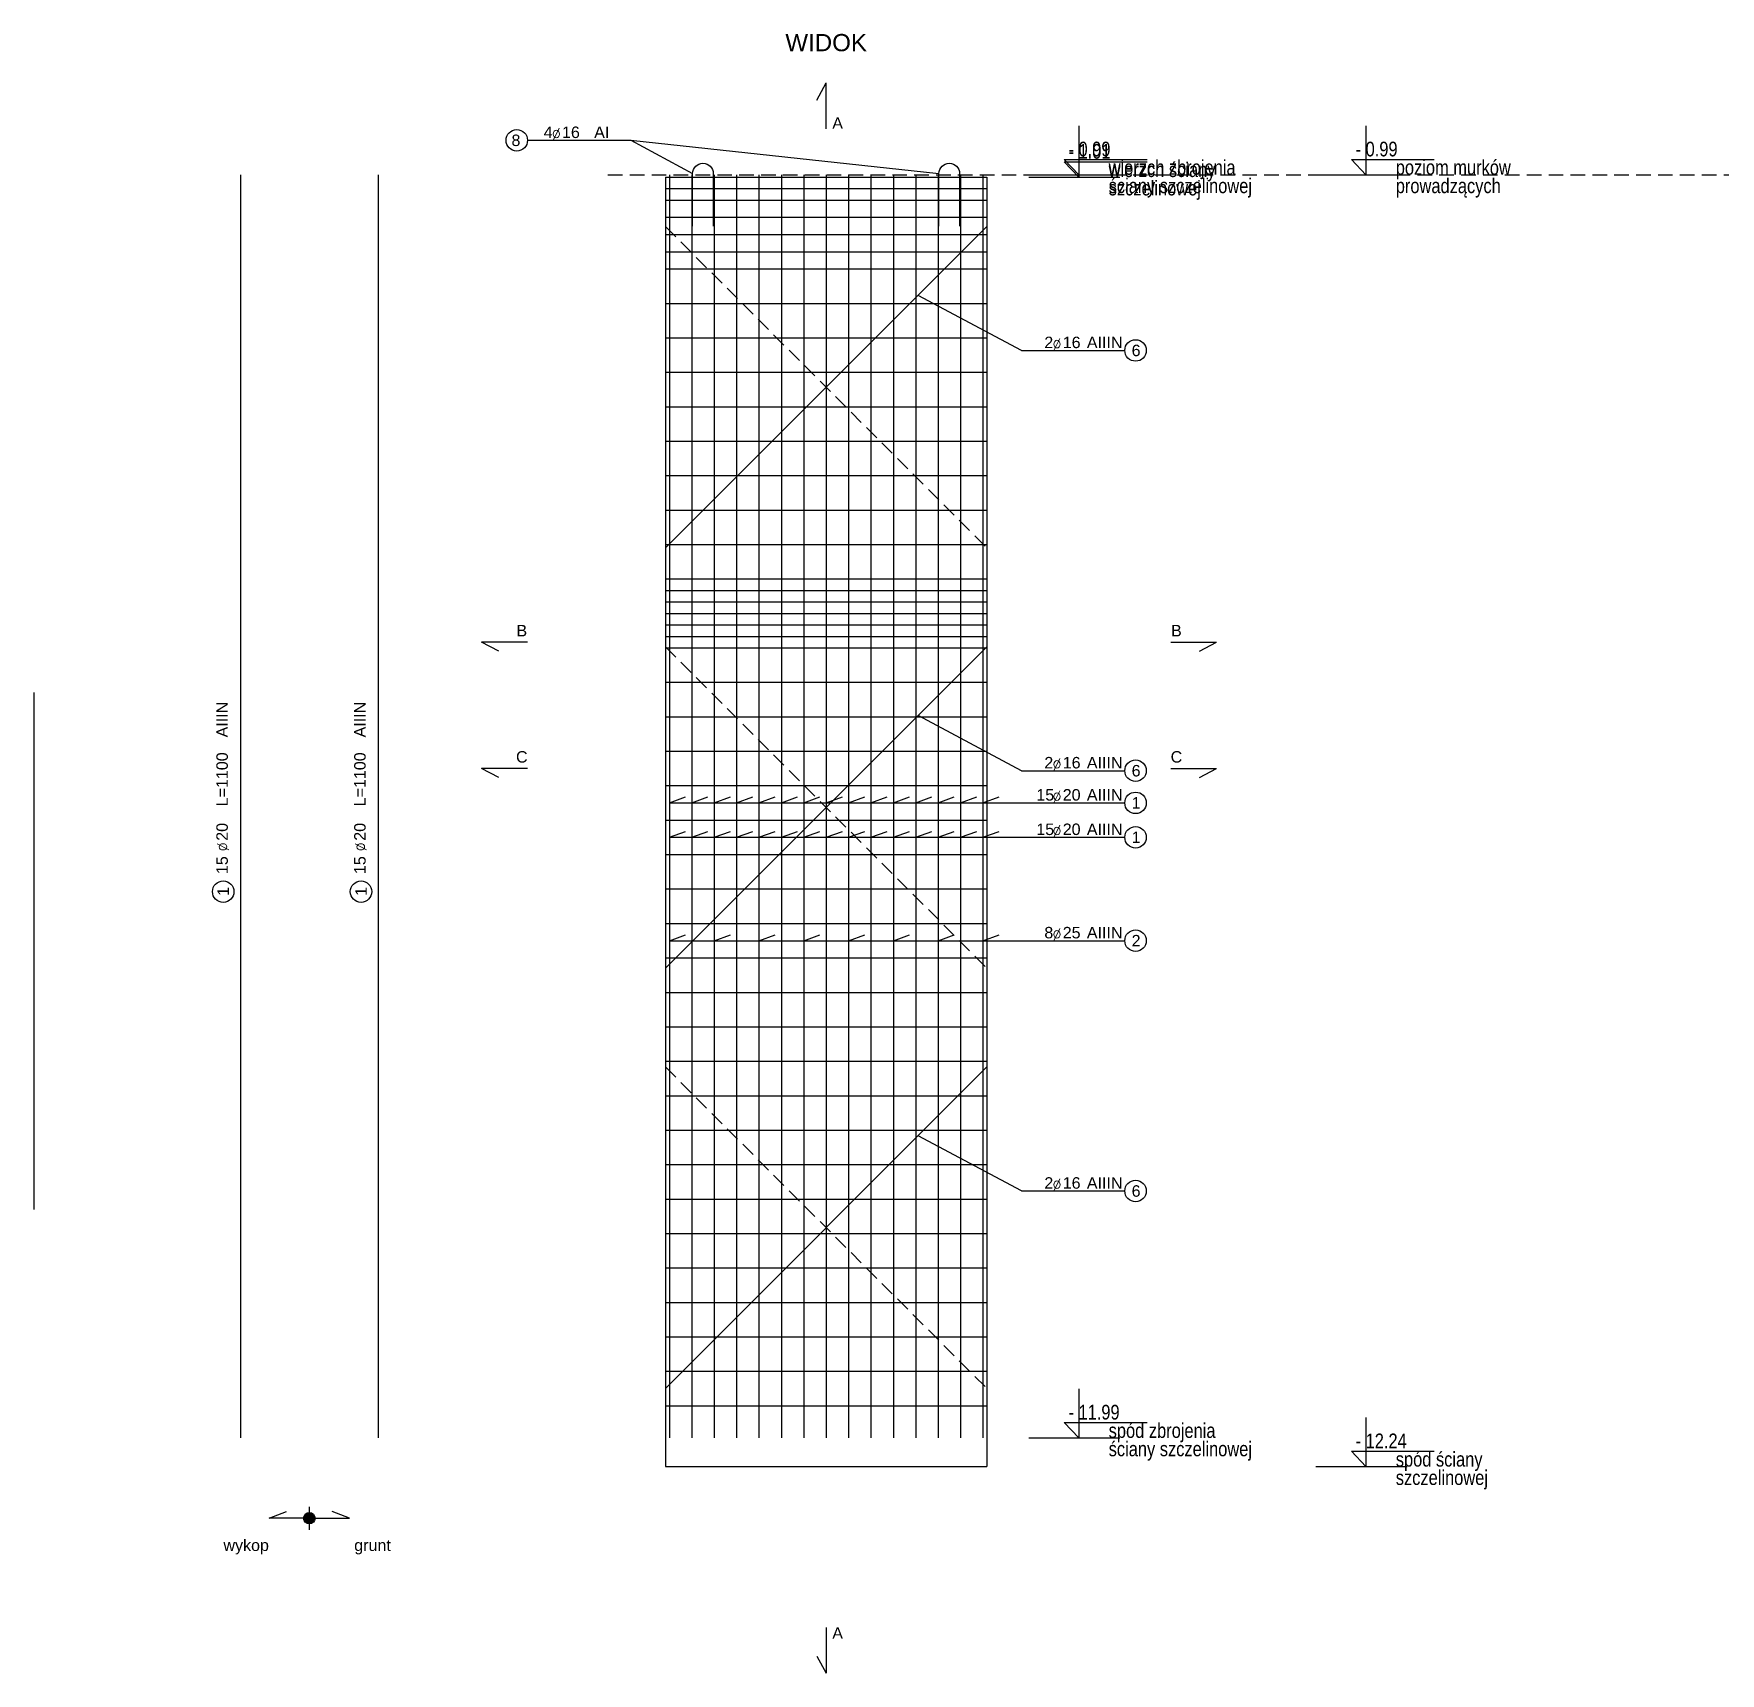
# Model space of a CAD drawing. Extents: x -5033 to 9347, y -16423 to -2430.
# Drawn here: x -1550 to -81, y -3858 to -2430 of the extents above; entities that cross this region are included whole.
import ezdxf
from ezdxf.enums import TextEntityAlignment as Align

# ---------------------------------------------------------------- set-up
doc = ezdxf.new("R2010")
doc.units = 0
doc.header["$MEASUREMENT"] = 0
doc.linetypes.add('DASHED', pattern=[19.05, 12.7, -6.35])
for name, color, linetype in [('__SOL-KOTY_WYSOKOSCIOWE', 4, 'CONTINUOUS'), ('__SOL-OPISY', 4, 'CONTINUOUS'), ('__SOL-PRZERYWANA', 253, 'DASHED'), ('__SOL-WIDOK', 4, 'CONTINUOUS'), ('__SOL-ZBROJENIE', 3, 'CONTINUOUS')]:
    doc.layers.add(name, color=color, linetype=linetype)
doc.styles.add('ARIAL', font='arial.ttf', dxfattribs={"height": 2.5})
doc.styles.add('SIMPLEX', font='SIMPLEX.SHX', dxfattribs={"width": 0.8})
doc.styles.get("Standard").update_dxf_attribs({"font": 'arial.ttf'})

# ---------------------------------------------------------------- blocks, each defined once
blk = doc.blocks.new('OPIS_PRET_BEZ_LINII')
at = {"layer": '__SOL-OPISY'}
blk.add_circle((25.7, 0), 9.36, dxfattribs=at)
at = {"layer": '__SOL-OPISY', "style": 'SIMPLEX', "width": 0.9}
blk.add_text(' %%c ', height=10, dxfattribs=at).set_placement((64.7, -4.8), align=Align.CENTER)
at = {"layer": '__SOL-OPISY', "style": 'ARIAL', "width": 0.8}
blk.add_attdef('NUMER', text='', height=10, dxfattribs=at).set_placement((25.7, 0), align=Align.MIDDLE)
blk.add_attdef('ILOSC', text='', height=10, dxfattribs=at).set_placement((56.9, -5.1), align=Align.RIGHT)
for tag, p in [('SREDNICA', (71, -5.1)), ('DLUGOSC', (95.1, -5.2)), ('STAL', (144.7, -5.2))]:
    blk.add_attdef(tag, p, '', height=10, dxfattribs=at)
blk = doc.blocks.new('OPIS_PRAWY')
at = {"layer": '__SOL-OPISY'}
blk.add_line((0, 0), (90, 0), dxfattribs=at)
blk.add_circle((99.4, 0), 9.36, dxfattribs=at)
at = {"layer": '__SOL-OPISY', "style": 'SIMPLEX', "width": 0.9}
blk.add_text(' %%c ', height=10, dxfattribs=at).set_placement((20.9, 0.5))
at = {"layer": '__SOL-OPISY', "style": 'ARIAL', "width": 0.8}
blk.add_attdef('ILOSC', text='', height=10, dxfattribs=at).set_placement((27.1, 0.1), align=Align.RIGHT)
for tag, p in [('SREDNICA', (35.4, 0.1)), ('STAL', (58.4, 0.5))]:
    blk.add_attdef(tag, p, '', height=10, dxfattribs=at)
for tag, p in [('NUMER', (99.4, 0)), ('DLUGOSC', (52.8, -6.1))]:
    blk.add_attdef(tag, text='', height=10, dxfattribs=at).set_placement(p, align=Align.MIDDLE)
blk = doc.blocks.new('OPIS_LEWY')
at = {"layer": '__SOL-OPISY'}
blk.add_line((-90, 0), (0, 0), dxfattribs=at)
blk.add_circle((-99.4, 0), 9.36, dxfattribs=at)
at = {"layer": '__SOL-OPISY', "style": 'SIMPLEX', "width": 0.9}
blk.add_text(' %%c ', height=10, dxfattribs=at).set_placement((-75, 0.5))
at = {"layer": '__SOL-OPISY', "style": 'ARIAL', "width": 0.8}
for tag, p in [('NUMER', (-99.4, 0)), ('DLUGOSC', (-58.9, -6.6))]:
    blk.add_attdef(tag, text='', height=10, dxfattribs=at).set_placement(p, align=Align.MIDDLE)
blk.add_attdef('ILOSC', text='', height=10, dxfattribs=at).set_placement((-74, 0.1), align=Align.RIGHT)
for tag, p in [('SREDNICA', (-65.8, 0.1)), ('STAL', (-42.7, 0.3))]:
    blk.add_attdef(tag, p, '', height=10, dxfattribs=at)
blk = doc.blocks.new('KOTA')
at = {"layer": '__SOL-KOTY_WYSOKOSCIOWE'}
for p, q in [((0, 33.4), (0, 0)), ((-34, 0), (28, 0)), ((0, 0), (-9.9, 10.4)), ((-9.9, 10.4), (46.5, 10.4))]:
    blk.add_line(p, q, dxfattribs=at)
at = {"layer": '__SOL-KOTY_WYSOKOSCIOWE', "style": 'ARIAL', "width": 0.8}
blk.add_attdef('RZEDNA', (500.5, 15.9), '', height=10.4, dxfattribs=at)

msp = doc.modelspace()

# ---------------------------------------------------------------- hatches: boundary and pattern name
at = {"layer": '__SOL-OPISY'}
msp.add_hatch(color=256, dxfattribs=at).paths.add_polyline_path([(-1305, -3723, 1), (-1315, -3723, 1)])

# ---------------------------------------------------------------- linework, layer by layer
for p, q in [((-868, -2488), (-860, -2473)), ((-860, -2513), (-860, -2473)), ((-1030, -2523), (-976.25, -2552)), ((-1030, -2523), (-761.75, -2552)), ((-690, -2706), (-780, -2658)), ((-1120, -2960), (-1160, -2960)), ((-1145, -2968), (-1160, -2960)), ((-560, -2960), (-520, -2960)), ((-535, -2968), (-520, -2960)), ((-690, -3072), (-780, -3024)), ((-1120, -3070), (-1160, -3070)), ((-1145, -3078), (-1160, -3070)), ((-560, -3070), (-520, -3070)), ((-535, -3078), (-520, -3070)), ((-996.5, -3100), (-982.4, -3094.87)), ((-977, -3100), (-962.9, -3094.87)), ((-957.5, -3100), (-943.4, -3094.87)), ((-938, -3100), (-923.9, -3094.87)), ((-918.5, -3100), (-904.4, -3094.87)), ((-899, -3100), (-884.9, -3094.87)), ((-879.5, -3100), (-865.4, -3094.87)), ((-860, -3100), (-845.9, -3094.87)), ((-840.5, -3100), (-826.4, -3094.87)), ((-821, -3100), (-806.9, -3094.87)), ((-801.5, -3100), (-787.4, -3094.87)), ((-782, -3100), (-767.9, -3094.87)), ((-762.5, -3100), (-748.4, -3094.87)), ((-743, -3100), (-728.9, -3094.87)), ((-723.5, -3100), (-709.4, -3094.87)), ((-996.5, -3100), (-690, -3100)), ((-996.5, -3130), (-982.4, -3124.87)), ((-977, -3130), (-962.9, -3124.87)), ((-957.5, -3130), (-943.4, -3124.87)), ((-938, -3130), (-923.9, -3124.87)), ((-918.5, -3130), (-904.4, -3124.87)), ((-899, -3130), (-884.9, -3124.87)), ((-879.5, -3130), (-865.4, -3124.87)), ((-860, -3130), (-845.9, -3124.87)), ((-840.5, -3130), (-826.4, -3124.87)), ((-821, -3130), (-806.9, -3124.87)), ((-801.5, -3130), (-787.4, -3124.87)), ((-782, -3130), (-767.9, -3124.87)), ((-762.5, -3130), (-748.4, -3124.87)), ((-743, -3130), (-728.9, -3124.87)), ((-723.5, -3130), (-709.4, -3124.87)), ((-996.5, -3130), (-690, -3130)), ((-996.5, -3220), (-982.4, -3214.87)), ((-957.5, -3220), (-943.4, -3214.87)), ((-918.5, -3220), (-904.4, -3214.87)), ((-879.5, -3220), (-865.4, -3214.87)), ((-840.5, -3220), (-826.4, -3214.87)), ((-801.5, -3220), (-787.4, -3214.87)), ((-762.5, -3220), (-748.4, -3214.87)), ((-723.5, -3220), (-709.4, -3214.87)), ((-996.5, -3220), (-690, -3220)), ((-690, -3438), (-780, -3390)), ((-1310, -3733), (-1310, -3713)), ((-1345, -3723), (-1330, -3717)), ((-1310, -3723), (-1345, -3723)), ((-1310, -3723), (-1275, -3723)), ((-1275, -3723), (-1290, -3717)), ((-860, -3818), (-860, -3858)), ((-868, -3843), (-860, -3858))]:
    msp.add_line(p, q, dxfattribs=at)
msp.add_circle((-1310, -3723), 5, dxfattribs=at)
at = {"layer": '__SOL-PRZERYWANA'}
msp.add_line((-1050, -2553), (330, -2553), dxfattribs=at)
for points in [[(-1000, -2578), (-1000, -2598), (-720, -2878), (-720, -2898)], [(-1000, -2944), (-1000, -2964), (-720, -3244), (-720, -3264)], [(-1000, -3310), (-1000, -3330), (-720, -3610), (-720, -3630)]]:
    msp.add_lwpolyline(points, dxfattribs=at)
at = {"layer": '__SOL-WIDOK'}
for p, q in [((-1000, -2555), (-1000, -3678)), ((-1000, -2555), (-720, -2555)), ((-720, -2555), (-720, -3678)), ((-1000, -3678), (-720, -3678))]:
    msp.add_line(p, q, dxfattribs=at)
at = {"layer": '__SOL-ZBROJENIE'}
for p, q in [((-1370, -2553), (-1370, -3653)), ((-1250, -2553), (-1250, -3653)), ((-996.5, -2553), (-996.5, -3653)), ((-977, -2553), (-977, -3653)), ((-957.5, -2553), (-957.5, -3653)), ((-938, -2553), (-938, -3653)), ((-918.5, -2553), (-918.5, -3653)), ((-899, -2553), (-899, -3653)), ((-879.5, -2553), (-879.5, -3653)), ((-860, -2553), (-860, -3653)), ((-840.5, -2553), (-840.5, -3653)), ((-821, -2553), (-821, -3653)), ((-801.5, -2553), (-801.5, -3653)), ((-782, -2553), (-782, -3653)), ((-762.5, -2553), (-762.5, -3653)), ((-743, -2553), (-743, -3653)), ((-723.5, -2553), (-723.5, -3653)), ((-1000, -2565), (-720, -2565)), ((-1000, -2575), (-720, -2575)), ((-1000, -2590), (-720, -2590)), ((-1000, -2605), (-720, -2605)), ((-1000, -2620), (-720, -2620)), ((-1000, -2635), (-720, -2635)), ((-1000, -2665), (-720, -2665)), ((-1000, -2695), (-720, -2695)), ((-1000, -2725), (-720, -2725)), ((-1000, -2755), (-720, -2755)), ((-1000, -2785), (-720, -2785)), ((-1000, -2815), (-720, -2815)), ((-1000, -2845), (-720, -2845)), ((-1000, -2875), (-720, -2875)), ((-1000, -2905), (-720, -2905)), ((-1000, -2915), (-720, -2915)), ((-1000, -2925), (-720, -2925)), ((-1000, -2935), (-720, -2935)), ((-1000, -2945), (-720, -2945)), ((-1000, -2955), (-720, -2955)), ((-1000, -2965), (-720, -2965)), ((-1000, -2995), (-720, -2995)), ((-1550, -3004), (-1550, -3454)), ((-1000, -3025), (-720, -3025)), ((-1000, -3055), (-720, -3055)), ((-1000, -3085), (-720, -3085)), ((-1000, -3115), (-720, -3115)), ((-1000, -3145), (-720, -3145)), ((-1000, -3175), (-720, -3175)), ((-1000, -3205), (-720, -3205)), ((-1000, -3235), (-720, -3235)), ((-1000, -3265), (-720, -3265)), ((-1000, -3295), (-720, -3295)), ((-1000, -3325), (-720, -3325)), ((-1000, -3355), (-720, -3355)), ((-1000, -3385), (-720, -3385)), ((-1000, -3415), (-720, -3415)), ((-1000, -3445), (-720, -3445)), ((-1000, -3475), (-720, -3475)), ((-1000, -3505), (-720, -3505)), ((-1000, -3535), (-720, -3535)), ((-1000, -3565), (-720, -3565)), ((-1000, -3595), (-720, -3595)), ((-1000, -3625), (-720, -3625))]:
    msp.add_line(p, q, dxfattribs=at)
for points in [[(-976.25, -2597.86), (-976.25, -2552, -1), (-958.25, -2552), (-958.25, -2597.86)], [(-761.75, -2597.86), (-761.75, -2552, -1), (-743.75, -2552), (-743.75, -2597.86)]]:
    msp.add_lwpolyline(points, format="xyb", dxfattribs=at)
for points in [[(-720, -2578), (-720, -2598), (-1000, -2878), (-1000, -2898)], [(-720, -2944), (-720, -2964), (-1000, -3244), (-1000, -3264)], [(-720, -3310), (-720, -3330), (-1000, -3610), (-1000, -3630)]]:
    msp.add_lwpolyline(points, dxfattribs=at)

# ---------------------------------------------------------------- block references
at = {"layer": '__SOL-KOTY_WYSOKOSCIOWE'}
ref = msp.add_blockref('KOTA', (-640, -2553), dxfattribs=dict(at, xscale=1.28, yscale=1.28, zscale=1.28))
ref.add_attrib('RZEDNA', '- 0.99', (-649, -2537), dxfattribs={"height": 12.8, "style": 'ARIAL', "width": 0.8})
ref.add_attrib('OPIS1', 'wierzch zbrojenia', (-614, -2553), dxfattribs={"height": 12.8, "style": 'ARIAL', "width": 0.8})
ref.add_attrib('OPIS2', 'ściany szczelinowej', (-614, -2569), dxfattribs={"height": 12.8, "style": 'ARIAL', "width": 0.8})
ref = msp.add_blockref('KOTA', (-390, -2553), dxfattribs=dict(at, xscale=1.28, yscale=1.28, zscale=1.28))
ref.add_attrib('RZEDNA', '- 0.99', (-399, -2537), dxfattribs={"height": 12.8, "style": 'ARIAL', "width": 0.8})
ref.add_attrib('OPIS1', 'poziom murków', (-364, -2553), dxfattribs={"height": 12.8, "style": 'ARIAL', "width": 0.8})
ref.add_attrib('OPIS2', 'prowadzących', (-364, -2569), dxfattribs={"height": 12.8, "style": 'ARIAL', "width": 0.8})
ref = msp.add_blockref('KOTA', (-640, -2555), dxfattribs=dict(at, xscale=1.28, yscale=1.28, zscale=1.28))
ref.add_attrib('RZEDNA', '- 1.01', (-649, -2539), dxfattribs={"height": 12.8, "style": 'ARIAL', "width": 0.8})
ref.add_attrib('OPIS1', 'wierzch ściany', (-614, -2555), dxfattribs={"height": 12.8, "style": 'ARIAL', "width": 0.8})
ref.add_attrib('OPIS2', 'szczelinowej', (-614, -2571), dxfattribs={"height": 12.8, "style": 'ARIAL', "width": 0.8})
ref = msp.add_blockref('KOTA', (-640, -3653), dxfattribs=dict(at, xscale=1.28, yscale=1.28, zscale=1.28))
ref.add_attrib('RZEDNA', '- 11.99', (-649, -3637), dxfattribs={"height": 12.8, "style": 'ARIAL', "width": 0.8})
ref.add_attrib('OPIS1', 'spód zbrojenia', (-614, -3653), dxfattribs={"height": 12.8, "style": 'ARIAL', "width": 0.8})
ref.add_attrib('OPIS2', 'ściany szczelinowej', (-614, -3669), dxfattribs={"height": 12.8, "style": 'ARIAL', "width": 0.8})
ref = msp.add_blockref('KOTA', (-390, -3678), dxfattribs=dict(at, xscale=1.28, yscale=1.28, zscale=1.28))
ref.add_attrib('RZEDNA', '- 12.24', (-399, -3662), dxfattribs={"height": 12.8, "style": 'ARIAL', "width": 0.8})
ref.add_attrib('OPIS1', 'spód ściany', (-364, -3678), dxfattribs={"height": 12.8, "style": 'ARIAL', "width": 0.8})
ref.add_attrib('OPIS2', 'szczelinowej', (-364, -3694), dxfattribs={"height": 12.8, "style": 'ARIAL', "width": 0.8})
at = {"layer": '__SOL-OPISY'}
ref = msp.add_blockref('OPIS_LEWY', (-1030, -2523), dxfattribs=at)
ref.add_attrib('ILOSC', '4', (-1106, -2521), dxfattribs={"height": 10, "style": 'ARIAL'})
ref.add_attrib('SREDNICA', '16', (-1090, -2521), dxfattribs={"height": 10, "style": 'ARIAL'})
ref.add_attrib('STAL', 'AI', (-1062, -2521), dxfattribs={"height": 10, "style": 'ARIAL'})
ref.add_attrib('NUMER', '8', (-1134, -2528), dxfattribs={"height": 10, "style": 'ARIAL'})
ref = msp.add_blockref('OPIS_PRAWY', (-690, -2706), dxfattribs=at)
ref.add_attrib('ILOSC', '2', (-670, -2704), dxfattribs={"height": 10, "style": 'ARIAL'})
ref.add_attrib('SREDNICA', '16', (-654, -2704), dxfattribs={"height": 10, "style": 'ARIAL'})
ref.add_attrib('STAL', 'AIIIN', (-633, -2704), dxfattribs={"height": 10, "style": 'ARIAL'})
ref.add_attrib('NUMER', '6', (-594, -2711), dxfattribs={"height": 10, "style": 'ARIAL'})
ref = msp.add_blockref('OPIS_PRET_BEZ_LINII', (-1385, -3203), dxfattribs=dict(at, rotation=90))
ref.add_attrib('NUMER', '1', (-1380, -3181), dxfattribs={"height": 10, "rotation": 90, "style": 'ARIAL'})
ref.add_attrib('ILOSC', '15', (-1381, -3162), dxfattribs={"height": 10, "rotation": 90, "style": 'ARIAL'})
ref.add_attrib('SREDNICA', '20', (-1381, -3133), dxfattribs={"height": 10, "rotation": 90, "style": 'ARIAL'})
ref.add_attrib('DLUGOSC', 'L=1100', (-1381, -3103), dxfattribs={"height": 10, "rotation": 90, "style": 'ARIAL'})
ref.add_attrib('STAL', 'AIIIN', (-1381, -3043), dxfattribs={"height": 10, "rotation": 90, "style": 'ARIAL'})
ref = msp.add_blockref('OPIS_PRET_BEZ_LINII', (-1265, -3203), dxfattribs=dict(at, rotation=90))
ref.add_attrib('NUMER', '1', (-1260, -3181), dxfattribs={"height": 10, "rotation": 90, "style": 'ARIAL'})
ref.add_attrib('ILOSC', '15', (-1261, -3162), dxfattribs={"height": 10, "rotation": 90, "style": 'ARIAL'})
ref.add_attrib('SREDNICA', '20', (-1261, -3133), dxfattribs={"height": 10, "rotation": 90, "style": 'ARIAL'})
ref.add_attrib('DLUGOSC', 'L=1100', (-1261, -3103), dxfattribs={"height": 10, "rotation": 90, "style": 'ARIAL'})
ref.add_attrib('STAL', 'AIIIN', (-1261, -3043), dxfattribs={"height": 10, "rotation": 90, "style": 'ARIAL'})
ref = msp.add_blockref('OPIS_PRAWY', (-690, -3072), dxfattribs=at)
ref.add_attrib('ILOSC', '2', (-670, -3070), dxfattribs={"height": 10, "style": 'ARIAL'})
ref.add_attrib('SREDNICA', '16', (-654, -3070), dxfattribs={"height": 10, "style": 'ARIAL'})
ref.add_attrib('STAL', 'AIIIN', (-633, -3070), dxfattribs={"height": 10, "style": 'ARIAL'})
ref.add_attrib('NUMER', '6', (-594, -3077), dxfattribs={"height": 10, "style": 'ARIAL'})
ref = msp.add_blockref('OPIS_PRAWY', (-690, -3100), dxfattribs=at)
ref.add_attrib('ILOSC', '15', (-677, -3098), dxfattribs={"height": 10, "style": 'ARIAL'})
ref.add_attrib('SREDNICA', '20', (-654, -3098), dxfattribs={"height": 10, "style": 'ARIAL'})
ref.add_attrib('STAL', 'AIIIN', (-633, -3098), dxfattribs={"height": 10, "style": 'ARIAL'})
ref.add_attrib('NUMER', '1', (-594, -3105), dxfattribs={"height": 10, "style": 'ARIAL'})
ref = msp.add_blockref('OPIS_PRAWY', (-690, -3130), dxfattribs=at)
ref.add_attrib('ILOSC', '15', (-677, -3128), dxfattribs={"height": 10, "style": 'ARIAL'})
ref.add_attrib('SREDNICA', '20', (-654, -3128), dxfattribs={"height": 10, "style": 'ARIAL'})
ref.add_attrib('STAL', 'AIIIN', (-633, -3128), dxfattribs={"height": 10, "style": 'ARIAL'})
ref.add_attrib('NUMER', '1', (-594, -3135), dxfattribs={"height": 10, "style": 'ARIAL'})
ref = msp.add_blockref('OPIS_PRAWY', (-690, -3220), dxfattribs=at)
ref.add_attrib('ILOSC', '8', (-670, -3218), dxfattribs={"height": 10, "style": 'ARIAL'})
ref.add_attrib('SREDNICA', '25', (-654, -3218), dxfattribs={"height": 10, "style": 'ARIAL'})
ref.add_attrib('STAL', 'AIIIN', (-633, -3218), dxfattribs={"height": 10, "style": 'ARIAL'})
ref.add_attrib('NUMER', '2', (-594, -3225), dxfattribs={"height": 10, "style": 'ARIAL'})
ref = msp.add_blockref('OPIS_PRAWY', (-690, -3438), dxfattribs=at)
ref.add_attrib('ILOSC', '2', (-670, -3436), dxfattribs={"height": 10, "style": 'ARIAL'})
ref.add_attrib('SREDNICA', '16', (-654, -3436), dxfattribs={"height": 10, "style": 'ARIAL'})
ref.add_attrib('STAL', 'AIIIN', (-633, -3436), dxfattribs={"height": 10, "style": 'ARIAL'})
ref.add_attrib('NUMER', '6', (-594, -3443), dxfattribs={"height": 10, "style": 'ARIAL'})

# ---------------------------------------------------------------- texts
at = {"layer": '__SOL-OPISY', "width": 2500, "attachment_point": 5}
for s, insert, char_height in [('\\P\\PWIDOK\\P', (-860, -2413), 15), ('A\\P', (-850, -2508), 10), ('B\\P', (-1125, -2950), 10), ('B\\P', (-555, -2950), 10), ('C\\P', (-1125, -3060), 10), ('C\\P', (-555, -3060), 10), ('wykop\\P', (-1365, -3748), 10), ('grunt\\P', (-1255, -3748), 10), ('A\\P', (-850, -3823), 10)]:
    msp.add_mtext(s, dxfattribs=dict(at, insert=insert, char_height=char_height))

doc.saveas('drawing.dxf')
